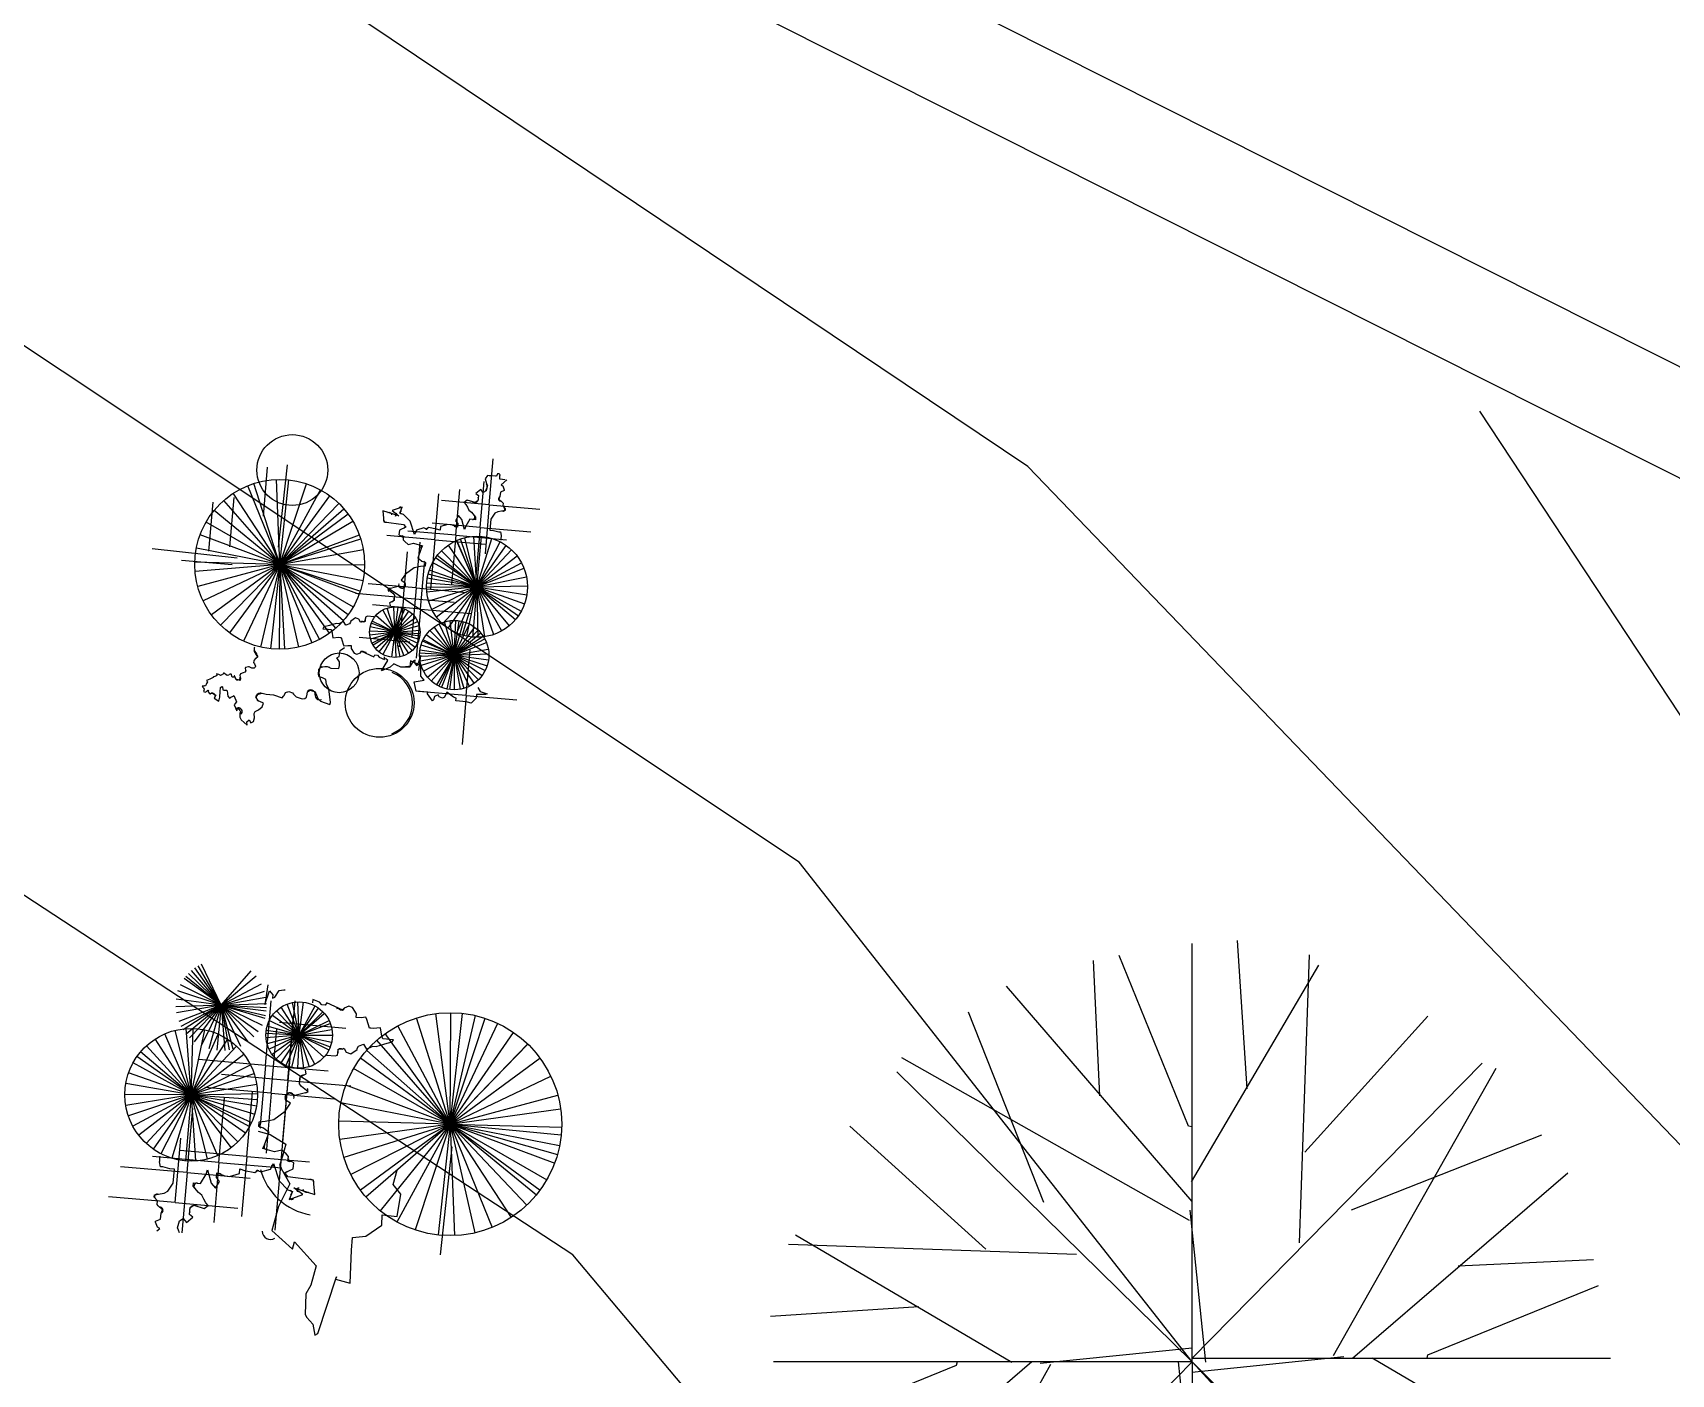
# Model space of a CAD drawing. Header units: millimetres. Extents: x 387 to 811, y 539 to 827.
# Drawn here: x 621.5 to 628.08, y 719.42 to 724.82 of the extents above; entities that cross this region are included whole.
import ezdxf

# ---------------------------------------------------------------- set-up
doc = ezdxf.new("R2010")
doc.units = ezdxf.units.MM
for name, color, linetype in [('cuvas de nível', 51, 'Continuous'), ('MOBILIARIO', 3, 'Continuous'), ('vegetação', 112, 'Continuous')]:
    doc.layers.add(name, color=color, linetype=linetype)

# ---------------------------------------------------------------- blocks, each defined once
blk = doc.blocks.new('T2', base_point=(179.76, 122.92))
for p, q in [((179.76, 122.92), (179.76, 182.32)), ((187.6, 161.67), (186.23, 182.74)), ((166.66, 160.66), (165.76, 179.9)), ((179.27, 156.4), (169.42, 180.59)), ((179.68, 148.48), (197.76, 179.21)), ((179.77, 145.68), (153.43, 176.25)), ((158.72, 145.53), (148.04, 172.54)), ((179.38, 143.01), (138.6, 166.06)), ((137.87, 164.08), (179.76, 122.92)), ((150.5, 138.92), (131.2, 156.4)), ((179.76, 156.27), (179.27, 156.4)), ((181.73, 122.9), (179.52, 144.47)), ((163.39, 138.18), (122.51, 139.57))]:
    blk.add_line(p, q)
blk = doc.blocks.new('AHUA1PL2')
for p, q in [((0, 0), (0, 1.6829)), ((0.2221, 1.0978), (0.1833, 1.6947)), ((-0.3713, 1.0693), (-0.3968, 1.6144)), ((-0.0139, 0.9484), (-0.2932, 1.634)), ((-0.0024, 0.7242), (0.5099, 1.5949)), ((0.0003, 0.6449), (-0.7461, 1.511)), ((-0.5963, 0.6406), (-0.8989, 1.4057)), ((-0.0108, 0.5691), (-1.1663, 1.2222)), ((-1.187, 1.1662), (0, 0)), ((-0.8293, 0.4533), (-1.376, 0.9485)), ((-0.0001, 0.9449), (-0.0139, 0.9484)), ((0.0558, -0.0005), (-0.007, 0.6104)), ((-0.464, 0.4323), (-1.6222, 0.4717))]:
    blk.add_line(p, q)
at = {"xscale": 0.02833333322, "yscale": 0.02833333322, "zscale": 0.02833333322}
for p, rotation in [((0, 0.0148), 269.9999999999999), ((0, 0), 89.99999999999999), ((0, 0), 180)]:
    blk.add_blockref('T2', p, dxfattribs=dict(at, rotation=rotation))

msp = doc.modelspace()

# ---------------------------------------------------------------- linework, layer by layer
at = {"layer": 'cuvas de nível'}
for points in [[(646.6903, 693.2146, 100), (645.7082, 696.9234, 100), (646.0682, 704.4034, 100), (643.7382, 710.0734, 100), (638.1982, 713.6034, 100), (635.0282, 715.2834, 100), (632.5082, 716.8234, 100), (630.1182, 718.5534, 100), (628.2582, 720.2034, 100), (625.4982, 723.0734, 100), (620.4782, 726.4434, 100), (614.9782, 729.1134, 100), (609.7382, 732.1734, 100), (609.0995, 732.6127, 100)], [(644.9203, 693.2146, 99), (643.7082, 697.8134, 99), (643.9882, 700.0134, 99), (643.3982, 705.4134, 99), (641.9282, 707.0534, 99), (638.5282, 709.8734, 99), (633.3682, 713.7234, 99), (628.8882, 716.8934, 99), (627.5182, 717.9934, 99), (626.1582, 719.4734, 99), (624.5782, 721.4834, 99), (619.6382, 724.7734, 99), (614.3182, 727.5034, 99), (609.3382, 730.7334, 99), (609.0092, 730.9755, 99)], [(643.6823, 693.2146, 98), (642.6882, 699.3534, 98), (643.3782, 701.3634, 98), (642.9182, 702.7034, 98), (640.6882, 705.7934, 98), (639.0282, 705.9134, 98), (635.3682, 709.2934, 98), (631.3082, 712.7834, 98), (628.1782, 715.4134, 98), (626.9482, 716.3934, 98), (625.3082, 717.9534, 98), (623.6682, 719.9034, 98), (618.7982, 723.0934, 98), (613.6582, 725.8934, 98), (608.9482, 729.3034, 98), (608.9182, 729.3269, 98)], [(649.6071, 693.2146, 101), (649.5382, 693.6034, 101), (648.8182, 702.9534, 101), (649.5882, 707.4634, 101), (648.9782, 709.0134, 101), (647.3082, 710.7934, 101), (643.7882, 713.4234, 101), (640.5682, 714.8034, 101), (630.3782, 719.9334, 101), (628.4582, 721.5634, 101), (627.3156, 723.2957, 101)]]:
    msp.add_polyline3d(points, dxfattribs=at)
at = {"layer": 'MOBILIARIO'}
for p, q in [((644.729, 715.1155, 100.5556), (609.1228, 733.0342, 100.5556)), ((644.8679, 714.5978, 100.5556), (609.0987, 732.5985, 100.5556))]:
    msp.add_line(p, q, dxfattribs=at)
at = {"layer": 'vegetação'}
for p, q in [((622.4401, 723.0716, 99), (622.4228, 722.8742, 99)), ((622.5198, 723.0805, 99), (622.4836, 722.7497, 99)), ((623.3327, 722.9203, 99), (623.3488, 723.1044, 99)), ((622.49, 722.6803, 99), (622.3862, 723.0056, 99)), ((622.49, 722.6803, 99), (622.4764, 723.0215, 99)), ((622.49, 722.6803, 99), (622.5271, 723.0197, 99)), ((622.49, 722.6803, 99), (622.5972, 723.0044, 99)), ((622.49, 722.6803, 99), (622.5972, 723.0044, 99)), ((623.2956, 722.8288, 99), (623.3117, 723.0129, 99)), ((622.49, 722.6803, 99), (622.2654, 722.9375, 99)), ((622.3056, 722.9486, 99), (622.2884, 722.7512, 99)), ((622.49, 722.6803, 99), (622.3034, 722.9662, 99)), ((622.49, 722.6803, 99), (622.3611, 722.9965, 99)), ((622.49, 722.6803, 99), (622.6533, 722.9801, 99)), ((622.49, 722.6803, 99), (622.6921, 722.9555, 99)), ((623.1131, 722.7793, 99), (623.1292, 722.9634, 99)), ((623.3327, 722.9203, 99), (623.1401, 722.9371, 99)), ((623.1983, 722.7973, 99), (623.2144, 722.9814, 99)), ((622.2204, 722.9306, 99), (622.2031, 722.7332, 99)), ((622.49, 722.6803, 99), (622.2262, 722.897, 99)), ((622.49, 722.6803, 99), (622.7277, 722.9253, 99)), ((622.49, 722.6803, 99), (622.7482, 722.9036, 99)), ((622.49, 722.6803, 99), (622.7648, 722.8828, 99)), ((623.3327, 722.9203, 99), (623.3155, 722.7229, 99)), ((623.3327, 722.9203, 99), (623.5364, 722.9025, 99)), ((622.49, 722.6803, 99), (622.1941, 722.8506, 99)), ((622.49, 722.6803, 99), (622.784, 722.8539, 99)), ((623.1983, 722.7973, 99), (623.0057, 722.8142, 99)), ((623.2956, 722.8288, 99), (623.103, 722.8457, 99)), ((623.2956, 722.8288, 99), (623.2784, 722.6314, 99)), ((623.2956, 722.8288, 99), (623.4993, 722.811, 99)), ((621.9772, 722.7436, 99), (622.3185, 722.7063, 99)), ((622.49, 722.6803, 99), (622.1548, 722.7453, 99)), ((622.49, 722.6803, 99), (622.1701, 722.7996, 99)), ((622.49, 722.6803, 99), (622.8102, 722.7986, 99)), ((622.49, 722.6803, 99), (622.8157, 722.7826, 99)), ((622.49, 722.6803, 99), (622.8262, 722.7395, 99)), ((623.1131, 722.7793, 99), (622.9205, 722.7961, 99)), ((623.038, 722.5856, 99), (623.0541, 722.7697, 99)), ((623.1131, 722.7793, 99), (623.0958, 722.5819, 99)), ((623.1131, 722.7793, 99), (623.3168, 722.7615, 99)), ((623.2831, 722.5902, 99), (623.1401, 722.7348, 99)), ((623.2831, 722.5902, 99), (623.1683, 722.758, 99)), ((623.1983, 722.7973, 99), (623.181, 722.5999, 99)), ((623.1983, 722.7973, 99), (623.402, 722.7795, 99)), ((623.2831, 722.5902, 99), (623.2001, 722.7758, 99)), ((623.2831, 722.5902, 99), (623.2022, 722.7768, 99)), ((623.2831, 722.5902, 99), (623.2171, 722.7825, 99)), ((623.2831, 722.5902, 99), (623.234, 722.7875, 99)), ((623.2831, 722.5902, 99), (623.2706, 722.7931, 99)), ((623.2831, 722.5902, 99), (623.3008, 722.7927, 99)), ((623.2831, 722.5902, 99), (623.3427, 722.7846, 99)), ((623.2831, 722.5902, 99), (623.3427, 722.7846, 99)), ((623.2831, 722.5902, 99), (623.3765, 722.7708, 99)), ((623.2831, 722.5902, 99), (623.3999, 722.7566, 99)), ((623.2831, 722.5902, 99), (623.4215, 722.7391, 99)), ((622.0946, 722.6976, 99), (622.2982, 722.6798, 99)), ((622.49, 722.6803, 99), (622.1487, 722.6893, 99)), ((622.49, 722.6803, 99), (622.1498, 722.6515, 99)), ((622.49, 722.6803, 99), (622.1604, 722.5912, 99)), ((622.49, 722.6803, 99), (622.1816, 722.5338, 99)), ((622.49, 722.6803, 99), (622.2151, 722.4778, 99)), ((622.49, 722.6803, 99), (622.2522, 722.4353, 99)), ((622.49, 722.6803, 99), (622.2878, 722.4052, 99)), ((622.49, 722.6803, 99), (622.3446, 722.3714, 99)), ((622.49, 722.6803, 99), (622.4122, 722.3479, 99)), ((622.49, 722.6803, 99), (622.4528, 722.3409, 99)), ((622.49, 722.6803, 99), (622.4882, 722.3389, 99)), ((622.49, 722.6803, 99), (622.7145, 722.4231, 99)), ((622.49, 722.6803, 99), (622.6892, 722.4031, 99)), ((622.49, 722.6803, 99), (622.7459, 722.4543, 99)), ((622.49, 722.6803, 99), (622.8098, 722.561, 99)), ((622.49, 722.6803, 99), (622.8141, 722.5731, 99)), ((622.49, 722.6803, 99), (622.7858, 722.51, 99)), ((622.49, 722.6803, 99), (622.7651, 722.4782, 99)), ((622.49, 722.6803, 99), (622.8251, 722.6153, 99)), ((622.49, 722.6803, 99), (622.8314, 722.6785, 99)), ((622.49, 722.6803, 99), (622.8314, 722.6785, 99)), ((622.49, 722.6803, 99), (622.565, 722.3473, 99)), ((622.49, 722.6803, 99), (622.6188, 722.3642, 99)), ((622.49, 722.6803, 99), (622.6502, 722.3788, 99)), ((622.49, 722.6803, 99), (622.5092, 722.3394, 99)), ((622.9872, 722.5463, 99), (623.0033, 722.7304, 99)), ((623.0559, 722.5002, 99), (623.0721, 722.6843, 99)), ((623.2831, 722.5902, 99), (623.1047, 722.6878, 99)), ((623.2831, 722.5902, 99), (623.1166, 722.707, 99)), ((623.2831, 722.5902, 99), (623.1232, 722.7158, 99)), ((623.2831, 722.5902, 99), (623.4441, 722.7143, 99)), ((623.2831, 722.5902, 99), (623.4623, 722.6861, 99)), ((623.2831, 722.5902, 99), (623.0803, 722.6051, 99)), ((623.2831, 722.5902, 99), (623.0827, 722.6246, 99)), ((623.2831, 722.5902, 99), (623.0862, 722.641, 99)), ((623.2831, 722.5902, 99), (623.091, 722.6571, 99)), ((623.2831, 722.5902, 99), (623.4722, 722.6647, 99)), ((623.2831, 722.5902, 99), (623.4825, 722.6298, 99)), ((622.9872, 722.5463, 99), (622.7946, 722.5632, 99)), ((623.038, 722.5856, 99), (622.8453, 722.6024, 99)), ((622.9872, 722.5463, 99), (622.97, 722.3489, 99)), ((622.9872, 722.5463, 99), (623.1909, 722.5285, 99)), ((623.038, 722.5856, 99), (623.0207, 722.3882, 99)), ((623.038, 722.5856, 99), (623.2416, 722.5678, 99)), ((623.2831, 722.5902, 99), (623.0798, 722.5868, 99)), ((623.2831, 722.5902, 99), (623.0809, 722.5686, 99)), ((623.2831, 722.5902, 99), (623.088, 722.5329, 99)), ((623.2831, 722.5902, 99), (623.1013, 722.499, 99)), ((623.2831, 722.5902, 99), (623.1205, 722.468, 99)), ((623.2831, 722.5902, 99), (623.145, 722.4409, 99)), ((623.2831, 722.5902, 99), (623.1663, 722.4237, 99)), ((623.2831, 722.5902, 99), (623.2005, 722.4043, 99)), ((623.2831, 722.5902, 99), (623.2234, 722.3958, 99)), ((623.2831, 722.5902, 99), (623.2411, 722.3912, 99)), ((623.2831, 722.5902, 99), (623.2653, 722.3876, 99)), ((623.2831, 722.5902, 99), (623.4864, 722.5935, 99)), ((623.2831, 722.5902, 99), (623.4864, 722.5935, 99)), ((623.2831, 722.5902, 99), (623.2864, 722.3869, 99)), ((623.2831, 722.5902, 99), (623.3137, 722.3892, 99)), ((623.2831, 722.5902, 99), (623.3491, 722.3979, 99)), ((623.2831, 722.5902, 99), (623.4384, 722.4589, 99)), ((623.2831, 722.5902, 99), (623.4124, 722.4333, 99)), ((623.2831, 722.5902, 99), (623.3823, 722.4127, 99)), ((623.2831, 722.5902, 99), (623.4495, 722.4734, 99)), ((623.2831, 722.5902, 99), (623.4614, 722.4926, 99)), ((623.2831, 722.5902, 99), (623.4837, 722.5572, 99)), ((623.2831, 722.5902, 99), (623.4746, 722.5219, 99)), ((623.0559, 722.5002, 99), (622.8633, 722.5171, 99)), ((622.9527, 722.4076, 99), (622.8765, 722.4749, 99)), ((622.9527, 722.4076, 99), (622.9051, 722.4974, 99)), ((622.9527, 722.4076, 99), (622.9051, 722.4974, 99)), ((622.9527, 722.4076, 99), (622.9219, 722.5044, 99)), ((622.9527, 722.4076, 99), (622.949, 722.5092, 99)), ((622.9527, 722.4076, 99), (622.9657, 722.5084, 99)), ((622.9527, 722.4076, 99), (622.9821, 722.5049, 99)), ((622.9527, 722.4076, 99), (622.9932, 722.5008, 99)), ((622.9527, 722.4076, 99), (623.0092, 722.4921, 99)), ((622.9527, 722.4076, 99), (623.0234, 722.4806, 99)), ((622.9527, 722.4076, 99), (623.0234, 722.4806, 99)), ((623.0559, 722.5002, 99), (623.0387, 722.3028, 99)), ((623.0559, 722.5002, 99), (623.2596, 722.4824, 99)), ((622.9527, 722.4076, 99), (622.8511, 722.4122, 99)), ((622.9527, 722.4076, 99), (622.8517, 722.3955, 99)), ((622.9527, 722.4076, 99), (622.8533, 722.4289, 99)), ((622.9527, 722.4076, 99), (622.8551, 722.379, 99)), ((622.9527, 722.4076, 99), (622.8577, 722.4439, 99)), ((622.9527, 722.4076, 99), (622.8611, 722.3633, 99)), ((622.9527, 722.4076, 99), (622.8614, 722.4522, 99)), ((622.9527, 722.4076, 99), (622.8651, 722.356, 99)), ((622.9527, 722.4076, 99), (622.8757, 722.3411, 99)), ((622.9527, 722.4076, 99), (622.8888, 722.3285, 99)), ((622.9527, 722.4076, 99), (622.904, 722.3183, 99)), ((622.9527, 722.4076, 99), (622.9396, 722.3067, 99)), ((622.9527, 722.4076, 99), (623.0353, 722.4668, 99)), ((622.9527, 722.4076, 99), (623.0445, 722.4511, 99)), ((622.9527, 722.4076, 99), (623.0509, 722.434, 99)), ((622.9527, 722.4076, 99), (623.054, 722.4161, 99)), ((622.9527, 722.4076, 99), (623.0346, 722.3473, 99)), ((622.9527, 722.4076, 99), (623.0505, 722.3799, 99)), ((622.9527, 722.4076, 99), (623.0533, 722.3933, 99)), ((622.9527, 722.4076, 99), (623.044, 722.3629, 99)), ((622.9527, 722.4076, 99), (623.0542, 722.4029, 99)), ((622.9527, 722.4076, 99), (622.9892, 722.3127, 99)), ((622.9527, 722.4076, 99), (622.9566, 722.306, 99)), ((622.9527, 722.4076, 99), (622.9731, 722.308, 99)), ((622.9527, 722.4076, 99), (622.9564, 722.306, 99)), ((622.9527, 722.4076, 99), (623.0082, 722.3224, 99)), ((622.9527, 722.4076, 99), (623.0225, 722.3337, 99)), ((623.1915, 722.3155, 99), (623.0935, 722.4145, 99)), ((623.1915, 722.3155, 99), (623.1111, 722.4293, 99)), ((623.1915, 722.3155, 99), (623.1309, 722.4409, 99)), ((623.1915, 722.3155, 99), (623.1524, 722.4492, 99)), ((623.1915, 722.3155, 99), (623.1749, 722.4538, 99)), ((623.1915, 722.3155, 99), (623.1979, 722.4547, 99)), ((623.1915, 722.3155, 99), (623.2111, 722.4534, 99)), ((623.1915, 722.3155, 99), (623.2294, 722.4496, 99)), ((623.1915, 722.3155, 99), (623.2527, 722.4407, 99)), ((623.1915, 722.3155, 99), (623.2741, 722.4277, 99)), ((623.1915, 722.3155, 99), (623.2884, 722.4156, 99)), ((622.8096, 722.3871, 99), (623.0133, 722.3693, 99)), ((623.1915, 722.3155, 99), (623.0582, 722.3559, 99)), ((623.1915, 722.3155, 99), (623.0637, 722.371, 99)), ((623.1915, 722.3155, 99), (623.0666, 722.3773, 99)), ((623.1915, 722.3155, 99), (623.0785, 722.397, 99)), ((623.1915, 722.3155, 99), (623.2982, 722.4051, 99)), ((623.1915, 722.3155, 99), (623.3083, 722.3916, 99)), ((623.1915, 722.3155, 99), (623.3146, 722.3808, 99)), ((623.1915, 722.3155, 99), (623.3215, 722.3656, 99)), ((623.1915, 722.3155, 99), (623.3287, 722.3396, 99)), ((623.1915, 722.3155, 99), (623.0523, 722.3104, 99)), ((623.1915, 722.3155, 99), (623.0524, 722.3226, 99)), ((623.1915, 722.3155, 99), (623.0536, 722.335, 99)), ((623.1915, 722.3155, 99), (623.0543, 722.2915, 99)), ((623.1915, 722.3155, 99), (623.0588, 722.2733, 99)), ((623.1915, 722.3155, 99), (623.0684, 722.2502, 99)), ((623.1915, 722.3155, 99), (623.0684, 722.2502, 99)), ((623.1915, 722.3155, 99), (623.0848, 722.226, 99)), ((623.1915, 722.3155, 99), (623.0992, 722.2111, 99)), ((623.1915, 722.3155, 99), (623.1197, 722.1962, 99)), ((623.1915, 722.3155, 99), (623.1303, 722.1904, 99)), ((623.1915, 722.3155, 99), (623.1403, 722.186, 99)), ((623.1915, 722.3155, 99), (623.1623, 722.1793, 99)), ((623.1915, 722.3155, 99), (623.172, 722.1776, 99)), ((623.1915, 722.3155, 99), (623.1907, 722.1762, 99)), ((623.1915, 722.3155, 99), (623.3307, 722.3206, 99)), ((623.1915, 722.3155, 99), (623.2896, 722.2165, 99)), ((623.1915, 722.3155, 99), (623.3045, 722.234, 99)), ((623.1915, 722.3155, 99), (623.3164, 722.2537, 99)), ((623.1915, 722.3155, 99), (623.3295, 722.296, 99)), ((623.1915, 722.3155, 99), (623.3238, 722.2717, 99)), ((623.1915, 722.3155, 99), (623.272, 722.2018, 99)), ((623.1915, 722.3155, 99), (623.2307, 722.1818, 99)), ((623.1915, 722.3155, 99), (623.2156, 722.1783, 99)), ((623.1915, 722.3155, 99), (623.2156, 722.1783, 99)), ((623.1915, 722.3155, 99), (623.2521, 722.1901, 99)), ((623.2401, 722.1528, 99), (623.2562, 722.3369, 99)), ((623.2401, 722.1528, 99), (623.0475, 722.1696, 99)), ((623.2401, 722.1528, 99), (623.2229, 721.9554, 99)), ((623.2401, 722.1528, 99), (623.4438, 722.135, 99)), ((622.2545, 720.9084, 98), (622.1122, 721.0233, 98)), ((622.2545, 720.9084, 98), (622.1231, 721.0356, 98)), ((622.2545, 720.9084, 98), (622.135, 721.0469, 98)), ((622.2545, 720.9084, 98), (622.1489, 721.0577, 98)), ((622.2545, 720.9084, 98), (622.1616, 721.066, 98)), ((622.2545, 720.9084, 98), (622.1749, 721.0731, 98)), ((622.2545, 720.9084, 98), (622.3757, 721.0454, 98)), ((622.2545, 720.9084, 98), (622.3946, 721.026, 98)), ((622.2545, 720.9084, 98), (622.0809, 720.966, 98)), ((622.2545, 720.9084, 98), (622.0906, 720.9895, 98)), ((622.2545, 720.9084, 98), (622.1061, 721.0154, 98)), ((622.2545, 720.9084, 98), (622.4161, 720.9941, 98)), ((622.2545, 720.9084, 98), (622.4161, 720.9941, 98)), ((622.2545, 720.9084, 98), (622.4288, 720.9639, 98)), ((622.2545, 720.9084, 98), (622.0717, 720.9013, 98)), ((622.2545, 720.9084, 98), (622.0731, 720.9319, 98)), ((622.2545, 720.9084, 98), (622.0744, 720.8768, 98)), ((622.2545, 720.9084, 98), (622.0838, 720.8427, 98)), ((622.2545, 720.9084, 98), (622.0929, 720.8227, 98)), ((622.2545, 720.9084, 98), (622.1013, 720.8086, 98)), ((622.2545, 720.9084, 98), (622.1144, 720.7908, 98)), ((622.2545, 720.9084, 98), (622.1273, 720.777, 98)), ((622.2545, 720.9084, 98), (622.1461, 720.7611, 98)), ((622.2545, 720.9084, 98), (622.1742, 720.7441, 98)), ((622.2545, 720.9084, 98), (622.2048, 720.7324, 98)), ((622.2545, 720.9084, 98), (622.237, 720.7263, 98)), ((622.2545, 720.9084, 98), (622.4347, 720.94, 98)), ((622.2545, 720.9084, 98), (622.4373, 720.9151, 98)), ((622.2545, 720.9084, 98), (622.3611, 720.7598, 98)), ((622.2545, 720.9084, 98), (622.3329, 720.7431, 98)), ((622.2545, 720.9084, 98), (622.4188, 720.8281, 98)), ((622.2545, 720.9084, 98), (622.4029, 720.8014, 98)), ((622.2545, 720.9084, 98), (622.3859, 720.7812, 98)), ((622.2545, 720.9084, 98), (622.3859, 720.7812, 98)), ((622.2545, 720.9084, 98), (622.4372, 720.8991, 98)), ((622.2545, 720.9084, 98), (622.4326, 720.8666, 98)), ((622.2545, 720.9084, 98), (622.4359, 720.8849, 98)), ((622.2545, 720.9084, 98), (622.4296, 720.8554, 98)), ((622.2545, 720.9084, 98), (622.2698, 720.7261, 98)), ((622.2545, 720.9084, 98), (622.2861, 720.7282, 98)), ((622.2545, 720.9084, 98), (622.3021, 720.7318, 98)), ((622.4325, 720.6659, 98), (622.4552, 720.925, 98)), ((622.5504, 720.9254, 98), (622.4697, 720.0031, 98)), ((622.5681, 720.7875, 98), (622.4952, 720.8994, 98)), ((622.5681, 720.7875, 98), (622.5201, 720.9121, 98)), ((622.5681, 720.7875, 98), (622.5413, 720.9183, 98)), ((622.5681, 720.7875, 98), (622.5631, 720.9209, 98)), ((622.5681, 720.7875, 98), (622.5852, 720.9199, 98)), ((622.5681, 720.7875, 98), (622.632, 720.9047, 98)), ((622.5681, 720.7875, 98), (622.6461, 720.8958, 98)), ((622.5681, 720.7875, 98), (622.4482, 720.8462, 98)), ((622.5681, 720.7875, 98), (622.4605, 720.8666, 98)), ((622.5681, 720.7875, 98), (622.4764, 720.8846, 98)), ((622.7558, 720.8144, 98), (622.4885, 720.8378, 98)), ((622.5227, 720.6054, 98), (622.5454, 720.8645, 98)), ((622.5681, 720.7875, 98), (622.6629, 720.8815, 98)), ((622.5681, 720.7875, 98), (622.6691, 720.8747, 98)), ((622.5681, 720.7875, 98), (622.6882, 720.8456, 98)), ((622.5681, 720.7875, 98), (622.6933, 720.8337, 98)), ((623.1755, 720.4295, 98), (622.9652, 720.8253, 98)), ((623.1755, 720.4295, 98), (623.0393, 720.8565, 98)), ((623.1755, 720.4295, 98), (623.1177, 720.8739, 98)), ((623.1755, 720.4295, 98), (623.1779, 720.8777, 98)), ((623.1755, 720.4295, 98), (623.2243, 720.875, 98)), ((623.1755, 720.4295, 98), (623.2776, 720.8659, 98)), ((623.1755, 720.4295, 98), (623.3163, 720.855, 98)), ((623.1755, 720.4295, 98), (623.3663, 720.8351, 98)), ((622.1343, 720.5478, 98), (621.9894, 720.7719, 98)), ((622.1343, 720.5478, 98), (622.0282, 720.7928, 98)), ((622.1343, 720.5478, 98), (622.07, 720.8069, 98)), ((622.1343, 720.5478, 98), (622.1135, 720.8139, 98)), ((622.1343, 720.5478, 98), (622.1419, 720.8146, 98)), ((622.1343, 720.5478, 98), (622.1895, 720.809, 98)), ((622.1343, 720.5478, 98), (622.2427, 720.7918, 98)), ((622.1343, 720.5478, 98), (622.2814, 720.7706, 98)), ((622.5681, 720.7875, 98), (622.4347, 720.7937, 98)), ((622.5681, 720.7875, 98), (622.4351, 720.7764, 98)), ((622.5681, 720.7875, 98), (622.4359, 720.8062, 98)), ((622.5681, 720.7875, 98), (622.4392, 720.7528, 98)), ((622.5681, 720.7875, 98), (622.4396, 720.8238, 98)), ((622.5681, 720.7875, 98), (622.4475, 720.7303, 98)), ((622.4561, 720.5538, 98), (622.4788, 720.813, 98)), ((622.5681, 720.7875, 98), (622.4596, 720.7097, 98)), ((622.5681, 720.7875, 98), (622.4752, 720.6916, 98)), ((622.5681, 720.7875, 98), (622.4752, 720.6916, 98)), ((622.5681, 720.7875, 98), (622.4939, 720.6766, 98)), ((622.5681, 720.7875, 98), (622.5149, 720.6651, 98)), ((622.5681, 720.7875, 98), (622.5376, 720.6576, 98)), ((622.5681, 720.7875, 98), (622.5613, 720.6542, 98)), ((622.5681, 720.7875, 98), (622.6995, 720.8106, 98)), ((622.5681, 720.7875, 98), (622.6995, 720.8106, 98)), ((622.5681, 720.7875, 98), (622.6986, 720.7595, 98)), ((622.5681, 720.7875, 98), (622.7015, 720.7867, 98)), ((622.5681, 720.7875, 98), (622.688, 720.7289, 98)), ((622.5681, 720.7875, 98), (622.6927, 720.7399, 98)), ((622.5681, 720.7875, 98), (622.5852, 720.6552, 98)), ((622.5681, 720.7875, 98), (622.668, 720.6991, 98)), ((622.5681, 720.7875, 98), (622.6306, 720.6696, 98)), ((622.5681, 720.7875, 98), (622.6085, 720.6604, 98)), ((622.5681, 720.7875, 98), (622.6306, 720.6696, 98)), ((623.1755, 720.4295, 98), (622.8807, 720.7671, 98)), ((623.1755, 720.4295, 98), (622.914, 720.7935, 98)), ((623.1755, 720.4295, 98), (623.4305, 720.7981, 98)), ((622.1343, 720.5478, 98), (621.9158, 720.7011, 98)), ((622.1343, 720.5478, 98), (621.9305, 720.7201, 98)), ((622.1343, 720.5478, 98), (621.9545, 720.745, 98)), ((622.1343, 720.5478, 98), (622.316, 720.7434, 98)), ((622.1343, 720.5478, 98), (622.3457, 720.7108, 98)), ((623.1755, 720.4295, 98), (622.8143, 720.6948, 98)), ((623.1755, 720.4295, 98), (622.8396, 720.7261, 98)), ((623.1755, 720.4295, 98), (623.487, 720.7518, 98)), ((623.1755, 720.4295, 98), (623.4877, 720.7511, 98)), ((623.1755, 720.4295, 98), (623.5363, 720.6954, 98)), ((622.1343, 720.5478, 98), (621.8823, 720.6356, 98)), ((622.1343, 720.5478, 98), (621.9002, 720.6759, 98)), ((622.1343, 720.5478, 98), (622.3729, 720.6676, 98)), ((622.1343, 720.5478, 98), (622.3872, 720.6333, 98)), ((622.4325, 720.6659, 98), (622.1651, 720.6893, 98)), ((622.5227, 720.6054, 98), (622.2553, 720.6288, 98)), ((622.4325, 720.6659, 98), (622.4113, 720.4242, 98)), ((622.4325, 720.6659, 98), (622.6854, 720.6437, 98)), ((623.1755, 720.4295, 98), (622.7871, 720.6531, 98)), ((622.1343, 720.5478, 98), (621.8712, 720.593, 98)), ((622.1343, 720.5478, 98), (622.3978, 720.5905, 98)), ((622.4561, 720.5538, 98), (622.1887, 720.5772, 98)), ((622.5227, 720.6054, 98), (622.5015, 720.3637, 98)), ((622.5227, 720.6054, 98), (622.7756, 720.5833, 98)), ((623.1755, 720.4295, 98), (622.7556, 720.5861, 98)), ((623.1755, 720.4295, 98), (623.5804, 720.6218, 98)), ((622.1343, 720.5478, 98), (621.8674, 720.549, 98)), ((622.1343, 720.5478, 98), (621.8708, 720.5051, 98)), ((622.1343, 720.5478, 98), (621.8815, 720.4623, 98)), ((622.1343, 720.5478, 98), (621.899, 720.4218, 98)), ((622.1343, 720.5478, 98), (621.9229, 720.3848, 98)), ((622.1343, 720.5478, 98), (621.9526, 720.3523, 98)), ((622.1343, 720.5478, 98), (621.981, 720.3293, 98)), ((622.1343, 720.5478, 98), (622.0117, 720.3107, 98)), ((622.1343, 720.5478, 98), (622.056, 720.2926, 98)), ((622.1343, 720.5478, 98), (622.056, 720.2926, 98)), ((622.1343, 720.5478, 98), (622.1111, 720.2819, 98)), ((622.1343, 720.5478, 98), (622.4012, 720.5522, 98)), ((622.1343, 720.5478, 98), (622.3895, 720.4695, 98)), ((622.1343, 720.5478, 98), (622.3974, 720.5027, 98)), ((622.1343, 720.5478, 98), (622.4006, 720.5283, 98)), ((622.1343, 720.5478, 98), (622.1987, 720.2887, 98)), ((622.1343, 720.5478, 98), (622.2404, 720.3029, 98)), ((622.1343, 720.5478, 98), (622.322, 720.3579, 98)), ((622.1343, 720.5478, 98), (622.2948, 720.3345, 98)), ((622.1343, 720.5478, 98), (622.3685, 720.4197, 98)), ((622.1343, 720.5478, 98), (622.3528, 720.3945, 98)), ((622.1343, 720.5478, 98), (622.3528, 720.3945, 98)), ((622.1343, 720.5478, 98), (622.3767, 720.436, 98)), ((622.1343, 720.5478, 98), (622.1507, 720.2814, 98)), ((622.2456, 720.2759, 98), (622.2683, 720.535, 98)), ((622.3575, 720.2996, 98), (622.3801, 720.5587, 98)), ((622.4561, 720.5538, 98), (622.435, 720.3122, 98)), ((622.4561, 720.5538, 98), (622.709, 720.5317, 98)), ((623.1755, 720.4295, 98), (622.7355, 720.5149, 98)), ((623.1755, 720.4295, 98), (623.6082, 720.5464, 98)), ((622.1178, 720.2345, 98), (622.1405, 720.4936, 98)), ((623.1755, 720.4295, 98), (622.7275, 720.4413, 98)), ((623.1755, 720.4295, 98), (622.7316, 720.3674, 98)), ((623.1755, 720.4295, 98), (622.7479, 720.2951, 98)), ((623.1755, 720.4295, 98), (622.7759, 720.2266, 98)), ((623.1755, 720.4295, 98), (622.8147, 720.1636, 98)), ((623.1755, 720.4295, 98), (622.8364, 720.1364, 98)), ((623.1755, 720.4295, 98), (622.8942, 720.0805, 98)), ((623.1755, 720.4295, 98), (622.9611, 720.0359, 98)), ((623.1755, 720.4295, 98), (623.0348, 720.0039, 98)), ((623.1755, 720.4295, 98), (623.0348, 720.0039, 98)), ((623.1755, 720.4295, 98), (623.1268, 719.9839, 98)), ((623.1755, 720.4295, 98), (623.6194, 720.4916, 98)), ((623.1755, 720.4295, 98), (623.3447, 720.0144, 98)), ((623.1755, 720.4295, 98), (623.5219, 720.145, 98)), ((623.1755, 720.4295, 98), (623.5367, 720.1641, 98)), ((623.1755, 720.4295, 98), (623.4835, 720.1039, 98)), ((623.1755, 720.4295, 98), (623.5367, 720.1641, 98)), ((623.1755, 720.4295, 98), (623.4205, 720.0541, 98)), ((623.1755, 720.4295, 98), (623.564, 720.2059, 98)), ((623.1755, 720.4295, 98), (623.5955, 720.2728, 98)), ((623.1755, 720.4295, 98), (623.2741, 719.9922, 98)), ((623.1755, 720.4295, 98), (623.6155, 720.3441, 98)), ((623.1755, 720.4295, 98), (623.6069, 720.308, 98)), ((623.1755, 720.4295, 98), (623.6236, 720.4177, 98)), ((623.1755, 720.4295, 98), (623.6217, 720.3869, 98)), ((623.1755, 720.4295, 98), (623.1933, 719.9816, 98)), ((622.0691, 720.1144, 98), (622.0918, 720.3736, 98)), ((622.2456, 720.2759, 98), (621.9782, 720.2993, 98)), ((622.3575, 720.2996, 98), (622.0901, 720.323, 98)), ((622.3575, 720.2996, 98), (622.3363, 720.0579, 98)), ((622.3575, 720.2996, 98), (622.6103, 720.2774, 98)), ((623.1364, 719.9041, 98), (623.1839, 720.3383, 98)), ((622.1178, 720.2345, 98), (621.8504, 720.2579, 98)), ((622.1178, 720.2345, 98), (622.0967, 719.9928, 98)), ((622.1178, 720.2345, 98), (622.3707, 720.2124, 98)), ((622.2456, 720.2759, 98), (622.2244, 720.0342, 98)), ((622.2456, 720.2759, 98), (622.4984, 720.2538, 98)), ((622.0691, 720.1144, 98), (621.8017, 720.1378, 98)), ((622.0691, 720.1144, 98), (622.322, 720.0923, 98))]:
    msp.add_line(p, q, dxfattribs=at)
for points, elevation in [([(623.396, 723.0203), (623.3744, 723.0222), (623.3744, 723.0222), (623.3756, 723.0367), (623.376, 723.0403), (623.3727, 723.0442), (623.3655, 723.0449), (623.3609, 723.0343), (623.3573, 723.0346), (623.3428, 723.0359), (623.332, 723.0369), (623.3248, 723.0375), (623.3163, 723.0237), (623.322, 723.005), (623.3249, 722.9974), (623.3194, 722.9761), (623.308, 722.9698), (623.2981, 722.9816), (623.2785, 722.9651), (623.2887, 722.9569), (623.2868, 722.9352), (623.2753, 722.9289), (623.2434, 722.939), (623.2317, 722.9291), (623.2383, 722.9213), (623.2445, 722.9098), (623.2508, 722.8983), (623.261, 722.8901), (623.2775, 722.8705), (623.2765, 722.8597), (623.2549, 722.8615), (623.2379, 722.8339), (623.233, 722.8198), (623.2221, 722.8608), (623.2089, 722.8765), (623.1962, 722.8558), (623.206, 722.844), (623.2048, 722.8295), (623.1801, 722.839), (623.1657, 722.8402), (623.1359, 722.8319), (623.1346, 722.8174), (623.1205, 722.8223), (623.0883, 722.8288), (623.0805, 722.8222), (623.07, 722.8267), (623.0401, 722.8184), (623.0313, 722.801), (623.0141, 722.8535), (622.9875, 722.8813), (622.9733, 722.8862), (622.9828, 722.9108), (622.9415, 722.8962), (622.9688, 722.8757), (622.9051, 722.8958), (622.9085, 722.8518), (622.9876, 722.8412), (622.9975, 722.8294), (622.9709, 722.8172), (622.9694, 722.7991), (622.9763, 722.7949), (622.9871, 722.7939), (622.9858, 722.7795), (622.9924, 722.7716), (623.0059, 722.7595), (623.0282, 722.7649), (623.0636, 722.7545), (623.0591, 722.7439), (623.0448, 722.7051), (623.0517, 722.7009), (623.0619, 722.6927), (623.076, 722.6878), (623.0747, 722.6734), (623.0564, 722.6714), (623.0305, 722.6663), (622.9955, 722.6403), (622.9788, 722.6162), (622.9926, 722.6077), (622.995, 722.593), (622.9832, 722.5831), (622.9658, 722.5919), (622.9248, 722.5809), (622.9452, 722.5646), (622.9518, 722.5567), (622.9505, 722.5422), (622.9505, 722.5422), (622.9499, 722.535), (622.9309, 722.5258), (622.9335, 722.5146)], 99), ([(623.4033, 723.0197), (623.3797, 722.9999), (623.3866, 722.9957), (623.3926, 722.9806), (623.3922, 722.977), (623.3772, 722.971), (623.3756, 722.9529), (623.371, 722.9424), (623.3845, 722.9303), (623.3878, 722.9264), (623.3869, 722.9155), (623.3967, 722.9038), (623.3961, 722.8965), (623.3666, 722.8918), (623.3551, 722.8855), (623.3385, 722.8615), (623.3347, 722.8181), (623.3491, 722.8169), (623.3705, 722.8114), (623.3777, 722.8107), (623.38, 722.796), (623.3797, 722.7924), (623.3791, 722.7851), (623.3785, 722.7779)], 99), ([(622.8678, 722.4694), (622.8425, 722.4716), (622.835, 722.4686), (622.8337, 722.4542), (622.8334, 722.4505), (622.815, 722.4485), (622.8087, 722.46), (622.7946, 722.4649), (622.7753, 722.452), (622.775, 722.4484), (622.7708, 722.4415), (622.7557, 722.4355), (622.7557, 722.4355), (622.7461, 722.4509), (622.7271, 722.4416), (622.7163, 722.4426), (622.6901, 722.4339), (622.6678, 722.4286), (622.6636, 722.4217), (622.6852, 722.4198), (622.696, 722.4189), (622.699, 722.4113), (622.704, 722.3854), (622.726, 722.3871), (622.7332, 722.3865), (622.7368, 722.3862), (622.7454, 722.3599), (622.7484, 722.3524), (622.7632, 722.3547), (622.7632, 722.3547), (622.7776, 722.3535), (622.7767, 722.3426), (622.7895, 722.3233), (622.8, 722.3187), (622.8151, 722.3247), (622.8193, 722.3316), (622.8683, 722.3091), (622.8725, 722.316), (622.8834, 722.3151), (622.8899, 722.3072), (622.911, 722.2981), (622.9119, 722.3089)], 99), ([(622.3891, 722.3472), (622.3877, 722.3449), (622.3876, 722.3437), (622.3872, 722.3402), (622.387, 722.3378), (622.3868, 722.3354), (622.3891, 722.334), (622.39, 722.3303), (622.3921, 722.3265), (622.3943, 722.3239), (622.3963, 722.3201), (622.3983, 722.3151), (622.4004, 722.3113), (622.4001, 722.3077), (622.3936, 722.3022), (622.3935, 722.3011), (622.391, 722.3001), (622.387, 722.2956), (622.3853, 722.2909), (622.3849, 722.2861), (622.3881, 722.281), (622.392, 722.271), (622.3917, 722.2675), (622.3877, 722.263), (622.378, 722.2626), (622.3665, 722.2685), (622.3641, 722.2687), (622.3518, 722.2661), (622.3514, 722.2613), (622.3522, 722.2565), (622.3531, 722.2528), (622.3501, 722.247), (622.3426, 722.244), (622.3326, 722.2401), (622.3296, 722.2331), (622.3304, 722.2282), (622.3323, 722.222), (622.3315, 722.2137), (622.3139, 722.2188), (622.3079, 722.2326), (622.3079, 722.2326), (622.3067, 722.2327), (622.305, 722.2268), (622.3026, 722.2271), (622.3026, 722.2271), (622.3002, 722.2273), (622.2968, 722.23), (622.2969, 722.2312), (622.2962, 722.2372), (622.2951, 722.2385), (622.2927, 722.2388), (622.2903, 722.239), (622.2865, 722.2369), (622.2851, 722.2346), (622.279, 722.2339), (622.2642, 722.2437), (622.2642, 722.2437), (622.2664, 722.2411), (622.2525, 722.2338), (622.2502, 722.2352), (622.2456, 722.2381), (622.2362, 722.2401), (622.2373, 722.2388), (622.2368, 722.234), (622.2329, 722.2307), (622.2254, 722.2278), (622.2243, 722.2291), (622.2228, 722.2256), (622.2089, 722.2184), (622.1952, 722.2135), (622.1996, 722.2083), (622.1954, 722.2015), (622.1938, 722.1968), (622.191, 722.1922), (622.1873, 722.1913), (622.1848, 722.1904), (622.1788, 722.1909), (622.1797, 722.1872), (622.182, 722.1858), (622.184, 722.182), (622.1861, 722.1782), (622.1845, 722.1735), (622.1841, 722.1687), (622.1899, 722.1658), (622.195, 722.169), (622.1976, 722.1712), (622.2015, 722.1744), (622.2038, 722.173), (622.201, 722.1697), (622.2086, 722.1593), (622.2098, 722.1592), (622.2149, 722.1624), (622.2197, 722.162), (622.2335, 722.1548), (622.2264, 722.1421), (622.2446, 722.1297), (622.2496, 722.1461), (622.2504, 722.1689), (622.2519, 722.1857), (622.257, 722.1889), (622.2593, 722.1875), (622.2619, 722.1764), (622.2654, 722.1749), (622.275, 722.174), (622.2774, 722.1738), (622.2802, 722.1639), (622.2798, 722.1603), (622.2814, 722.1506), (622.288, 722.1428), (622.2931, 722.1459), (622.303, 722.1499), (622.3058, 722.1533), (622.3138, 722.1345), (622.3167, 722.127), (622.3114, 722.1214), (622.3073, 722.1158), (622.3172, 722.0908), (622.3191, 722.0991), (622.3252, 722.0997), (622.3295, 722.0933), (622.3325, 722.087), (622.3296, 722.0813), (622.3294, 722.0656), (622.3346, 722.0555), (622.3593, 722.0341), (622.358, 722.0475), (622.3671, 722.0551), (622.3734, 722.0437), (622.3847, 722.0487), (622.3883, 722.0629), (622.3875, 722.081), (622.3918, 722.0891), (622.4044, 722.0952), (622.4199, 722.1071), (622.4249, 722.1223), (622.4097, 722.1285), (622.4028, 722.1315), (622.3933, 722.148), (622.4016, 722.1593), (622.414, 722.1631), (622.4353, 722.1588), (622.4652, 722.1562), (622.5003, 722.1435), (622.5057, 722.1502), (622.5084, 722.1536), (622.5131, 722.1653), (622.5266, 722.1689), (622.5407, 722.164), (622.5451, 722.1588), (622.5561, 722.147), (622.5796, 722.1401), (622.5906, 722.1416), (622.597, 722.1459), (622.6005, 722.1588), (622.6014, 722.1684), (622.6104, 722.1748), (622.6292, 722.1696), (622.6345, 722.1607), (622.6436, 722.1406), (622.6535, 722.1301), (622.691, 722.1171), (622.6941, 722.1253), (622.6868, 722.1802), (622.6786, 722.1966), (622.6756, 722.2173), (622.6617, 722.2234), (622.6488, 722.2281), (622.6461, 722.238), (622.6478, 722.2583), (622.6585, 722.2694), (622.6849, 722.2683), (622.6953, 722.2626), (622.7277, 722.261), (622.73, 722.274), (622.7301, 722.2885), (622.7194, 722.3039), (622.7284, 722.3103), (622.7329, 722.334), (622.7508, 722.3457)], 99), ([(622.3892, 722.3352), (622.3865, 722.3318), (622.3896, 722.3255), (622.3927, 722.3204), (622.3981, 722.3127), (622.3989, 722.3078)], 99), ([(622.837, 722.3227), (622.8373, 722.3258), (622.8354, 722.3254), (622.833, 722.3256), (622.8317, 722.3257), (622.8312, 722.327), (622.83, 722.3277), (622.8289, 722.3284), (622.8259, 722.3299), (622.8253, 722.33), (622.8205, 722.3316), (622.8177, 722.3288), (622.8177, 722.3282), (622.8136, 722.3242)], 99), ([(623.2866, 722.1851), (623.2962, 722.1697), (623.3244, 722.16), (623.3169, 722.157), (623.2805, 722.1565), (623.2792, 722.1421), (623.2592, 722.122), (623.2451, 722.1268), (623.2415, 722.1272), (623.1982, 722.131), (623.1992, 722.1418), (623.1886, 722.1464), (623.1614, 722.167), (623.1522, 722.1459), (623.1447, 722.1429), (623.1306, 722.1478), (623.1276, 722.1553), (623.1125, 722.1494), (623.1077, 722.1352), (623.1037, 722.1319), (623.0843, 722.1591), (623.0849, 722.1664), (623.038, 722.1705), (623.0303, 722.2075), (623.071, 722.2149), (623.0578, 722.2306), (623.058, 722.2743), (623.016, 722.2926), (623.0137, 722.2673), (622.9773, 722.2668), (622.9563, 722.2759), (622.9494, 722.2802), (622.9337, 722.267), (622.8996, 722.2517), (622.9251, 722.2932), (622.9149, 722.3014)], 99), ([(623.0489, 722.2533), (623.0579, 722.3144), (623.0432, 722.272), (623.0334, 722.2837), (623.0343, 722.2946), (623.0268, 722.2916), (623.0141, 722.2709), (623.0141, 722.2709), (622.9993, 722.2685), (622.9957, 722.2688)], 99), ([(622.4162, 722.1617), (622.3989, 722.156)], 99), ([(622.4418, 720.9901), (622.43, 720.9099), (622.4492, 720.9656), (622.4621, 720.9501), (622.4609, 720.9359), (622.4708, 720.9398), (622.4875, 720.967), (622.4875, 720.967), (622.5069, 720.9701), (622.5116, 720.9697)], 98), ([(622.6795, 720.7064), (622.7127, 720.7035), (622.7226, 720.7074), (622.7243, 720.7264), (622.7247, 720.7311), (622.7488, 720.7338), (622.757, 720.7187), (622.7756, 720.7123), (622.8009, 720.7292), (622.8013, 720.734), (622.8069, 720.7431), (622.8267, 720.7509), (622.8267, 720.7509), (622.8392, 720.7307), (622.8642, 720.7428), (622.8784, 720.7416), (622.9128, 720.7529), (622.9421, 720.7599), (622.9476, 720.769), (622.9192, 720.7715), (622.905, 720.7727), (622.9011, 720.7826), (622.8945, 720.8167), (622.8657, 720.8144), (622.8562, 720.8152), (622.8514, 720.8156), (622.8401, 720.8501), (622.8362, 720.86), (622.8168, 720.8569), (622.8168, 720.8569), (622.7979, 720.8586), (622.7991, 720.8728), (622.7823, 720.8982), (622.7685, 720.9042), (622.7487, 720.8963), (622.7431, 720.8873), (622.6789, 720.9168), (622.6733, 720.9077), (622.6591, 720.909), (622.6504, 720.9193), (622.6228, 720.9313), (622.6216, 720.917)], 98), ([(622.7199, 720.8989), (622.7195, 720.8949), (622.722, 720.8954), (622.7252, 720.8952), (622.7268, 720.895), (622.7275, 720.8933), (622.7291, 720.8924), (622.7306, 720.8914), (622.7345, 720.8895), (622.7353, 720.8894), (622.7416, 720.8872), (622.7452, 720.891), (622.7453, 720.8918), (622.7506, 720.897)], 98), ([(622.0864, 719.9927), (622.0833, 720.0033), (622.0794, 720.0132), (622.0866, 720.0412), (622.1016, 720.0495), (622.1146, 720.034), (622.1404, 720.0556), (622.127, 720.0664), (622.1295, 720.0948), (622.1445, 720.1031), (622.1863, 720.0899), (622.2018, 720.1028), (622.1932, 720.1132), (622.1849, 720.1282), (622.1767, 720.1433), (622.1633, 720.154), (622.1417, 720.1798), (622.1429, 720.194), (622.1714, 720.1915), (622.1936, 720.2278), (622.2, 720.2464), (622.2144, 720.1926), (622.2317, 720.1719), (622.2484, 720.1991), (622.2355, 720.2146), (622.2371, 720.2336), (622.2695, 720.2212), (622.2884, 720.2196), (622.3276, 720.2305), (622.3292, 720.2494), (622.3478, 720.243), (622.39, 720.2346), (622.4003, 720.2432), (622.4141, 720.2372), (622.4532, 720.2482), (622.4648, 720.271), (622.4874, 720.2021), (622.5224, 720.1656), (622.541, 720.1592), (622.5286, 720.1268), (622.5828, 720.146), (622.5469, 720.173), (622.6306, 720.1466), (622.6261, 720.2044), (622.5222, 720.2182), (622.5093, 720.2337), (622.5441, 720.2498), (622.5462, 720.2735), (622.5371, 720.2791), (622.5229, 720.2803), (622.5246, 720.2993), (622.5159, 720.3096), (622.4982, 720.3255), (622.4689, 720.3185), (622.4224, 720.3321), (622.4284, 720.3459), (622.4472, 720.3969), (622.4381, 720.4025), (622.4247, 720.4132), (622.4062, 720.4196), (622.4078, 720.4386), (622.4319, 720.4412), (622.4659, 720.4478), (622.5119, 720.482), (622.5338, 720.5136), (622.5156, 720.5247), (622.5126, 720.5441), (622.528, 720.5571), (622.5509, 720.5456), (622.6047, 720.56), (622.5779, 720.5814), (622.5692, 720.5918), (622.5709, 720.6107), (622.5709, 720.6107), (622.5717, 720.6202), (622.5967, 720.6324), (622.5932, 720.647)], 98), ([(622.4038, 720.4009), (622.4519, 720.3875), (622.5139, 720.3495), (622.5005, 720.3014), (622.4897, 720.2629), (622.5313, 720.1891), (622.4852, 720.0984), (622.4584, 720.0023), (622.5412, 719.9273), (622.5493, 719.9561), (622.6363, 719.8593), (622.6149, 719.7824), (622.5945, 719.7466), (622.5923, 719.6643), (622.5992, 719.652), (622.6227, 719.6247), (622.6312, 719.5809), (622.6435, 719.5878), (622.7176, 719.8159), (622.7149, 719.8062), (622.7727, 719.7901), (622.7787, 719.9231), (622.7825, 719.9739), (622.836, 719.9797), (622.9002, 720.0239), (622.9013, 720.0651), (622.9618, 720.0585), (622.9763, 720.1477), (622.9459, 720.1873), (622.962, 720.245)], 98), ([(621.9964, 720.0006), (622.0075, 720.0099), (621.9984, 720.0155), (621.9906, 720.0353), (621.991, 720.04), (622.0108, 720.0478), (622.0129, 720.0716), (622.0188, 720.0854), (622.0011, 720.1013), (621.9968, 720.1064), (621.9981, 720.1207), (621.9851, 720.1361), (621.9859, 720.1456), (622.0247, 720.1518), (622.0397, 720.16), (622.0616, 720.1916), (622.0665, 720.2485), (622.0476, 720.2502), (622.0196, 720.2574), (622.0101, 720.2582), (622.007, 720.2776), (622.0074, 720.2824), (622.0083, 720.2919), (622.0091, 720.3014)], 98)]:
    msp.add_lwpolyline(points, dxfattribs=dict(at, elevation=elevation))
for centre, radius in [((622.5406, 723.0594, 99), 0.1424), ((622.49, 722.6803, 99), 0.3414), ((623.2831, 722.5902, 99), 0.2033), ((622.9527, 722.4076, 99), 0.1017), ((623.1915, 722.3155, 99), 0.1393), ((622.7291, 722.2442, 99), 0.0799), ((622.8917, 722.1235, 99), 0.1385), ((622.5681, 720.7875, 98), 0.1335), ((623.1755, 720.4295, 98), 0.4482), ((622.1343, 720.5478, 98), 0.2669)]:
    msp.add_circle(centre, radius, dxfattribs=at)
for centre, radius, start, end in [((623.3007, 722.9922, 99), 0.0234, 321.99166, 28.00834), ((623.2741, 722.944, 99), 0.0149, 234.08743, 25.9821), ((623.3786, 722.9439, 99), 0.00903, 110.51533, 282.1789), ((622.9299, 722.8768, 99), 0.0117, 14.56233, 118.52587), ((622.9551, 722.8813, 99), 0.00531, 242.24827, 83.59079), ((622.975, 722.9051, 99), 0.00579, 5.17697, 149.61605), ((622.982, 722.8901, 99), 0.00752, 124.13002, 250.89862), ((623.264, 722.8709, 99), 0.0107, 275.30904, 53.73312), ((623.3885, 722.9017, 99), 0.00708, 234.75331, 37.99469), ((622.9176, 722.8599, 99), 0.0104, 167.14283, 289.05093), ((622.9875, 722.8325, 99), 0.00661, 271.40863, 78.59137), ((623.0331, 722.8111, 99), 0.00531, 193.23458, 8.69272), ((623.0797, 722.8282, 99), 0.00618, 232.22828, 347.37496), ((623.1984, 722.8397, 99), 0.00851, 218.54659, 38.05143), ((622.9817, 722.7898, 99), 0.0052, 320.87715, 130.47557), ((623.0516, 722.7497, 99), 0.0083, 312.83145, 87.80722), ((623.0664, 722.6829, 99), 0.00899, 330.50273, 69.84559), ((622.981, 722.5995, 99), 0.015, 294.00968, 34.10834), ((622.9327, 722.5767, 99), 0.00725, 77.38633, 230.15935), ((622.9387, 722.5421, 99), 0.0123, 271.68165, 13.43918), ((622.9817, 722.598, 99), 0.0135, 162.86592, 294.00968), ((622.8208, 722.4451, 99), 0.00542, 64.38637, 167.60242), ((622.8266, 722.4571, 99), 0.00792, 244.38637, 27.49387), ((622.3212, 722.2258, 99), 0.0104, 183.53355, 6.46645), ((622.6736, 722.2142, 99), 0.0543, 70.30734, 113.50402), ((622.8917, 722.1228, 99), 0.1328, 291.69903, 67.57938), ((622.2181, 722.1498, 99), 0.0126, 1.77406, 123.49851), ((622.4122, 722.1458, 99), 0.0163, 92.67793, 261.5677), ((622.6158, 722.1585, 99), 0.0172, 351.56954, 158.19679), ((622.6506, 722.1533, 99), 0.0179, 171.56954, 293.53005), ((622.3241, 722.0887, 99), 0.0151, 311.06961, 145.23494), ((622.7336, 720.7225, 98), 0.0104, 64.38637, 207.49387), ((622.7412, 720.7383, 98), 0.00712, 244.38637, 347.60242), ((622.5863, 720.6109, 98), 0.0161, 91.68165, 193.43918), ((622.5942, 720.5655, 98), 0.00951, 257.38633, 50.15935), ((622.5308, 720.5356, 98), 0.0197, 114.00968, 214.10834), ((622.53, 720.5375, 98), 0.0177, 342.86592, 114.00968), ((622.4187, 720.4261, 98), 0.0118, 150.50273, 249.84559), ((622.4381, 720.3384, 98), 0.0109, 132.83145, 267.80722), ((622.2454, 720.2202, 98), 0.0112, 38.54659, 218.05143), ((622.4012, 720.2354, 98), 0.00811, 52.22828, 167.37496), ((622.6539, 720.3116, 98), 0.2496, 195.10385, 260.4803), ((622.4624, 720.2577, 98), 0.00697, 13.23458, 188.69272), ((622.5223, 720.2297, 98), 0.00867, 91.40863, 258.59137), ((622.53, 720.2857, 98), 0.00683, 140.87715, 310.47557), ((622.1594, 720.1793, 98), 0.0141, 95.30904, 233.73312), ((622.5649, 720.1657, 98), 0.00698, 62.24827, 263.59079), ((622.598, 720.1715, 98), 0.0154, 194.56233, 298.52587), ((622.6141, 720.1937, 98), 0.0137, 347.14283, 109.05093), ((621.9959, 720.1389, 98), 0.00929, 54.75331, 217.99469), ((622.1461, 720.0833, 98), 0.0195, 54.08743, 205.9821), ((622.5388, 720.1344, 98), 0.0076, 185.17697, 329.61605), ((622.5296, 720.1541, 98), 0.00988, 304.13002, 70.89862), ((622.0089, 720.0835, 98), 0.0119, 290.51533, 102.1789), ((622.4526, 719.9985, 98), 0.0328, 179.54814, 303.64513)]:
    msp.add_arc(centre, radius, start, end, dxfattribs=at)

# ---------------------------------------------------------------- block references
msp.add_blockref('AHUA1PL2', (626.1582, 719.4734, 99), dxfattribs=at)

doc.saveas('drawing.dxf')
